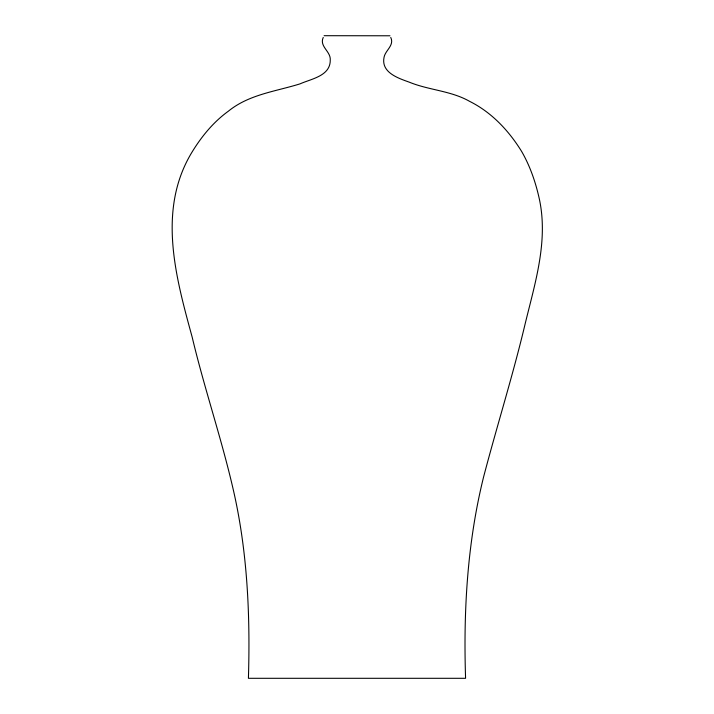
<?xml version="1.0" encoding="UTF-8"?>
<svg xmlns="http://www.w3.org/2000/svg" width="714" height="714" viewBox="0 0 714 714"><rect width="100%" height="100%" fill="white"/><g stroke="black" fill="none" stroke-linecap="round" stroke-linejoin="round"><path stroke-width="1.07" d="M323.237 37.44C319.087 46.49 330.877 51.319 330.261 59.994C330.511 75.987 311.402 78.808 299.996 83.877C275.55 91.499 248.972 94.426 228.364 111.197C212.888 122.371 200.688 137.552 190.968 153.867C157.321 211.13 175.93 277.728 192.182 337.16C204.784 390.219 222.706 441.868 234.495 495.114C247.66 555.224 250.248 616.976 248.418 678.3L465.582 678.3C463.359 610.863 467.286 542.89 483.53 477.193C496.926 426.008 512.884 375.51 525.111 324.004C534.902 283.547 548.263 241.85 539.525 199.866C535.902 183.043 530.279 166.442 521.657 151.484C508.868 130.742 491.651 112.312 469.616 101.352C450.909 90.705 428.918 90.223 409.265 82.164C398.1 78.147 380.901 72.507 384.052 57.281C385.346 50.212 394.556 45.473 390.763 37.44M324.102 35.7L389.951 35.78"/></g></svg>
